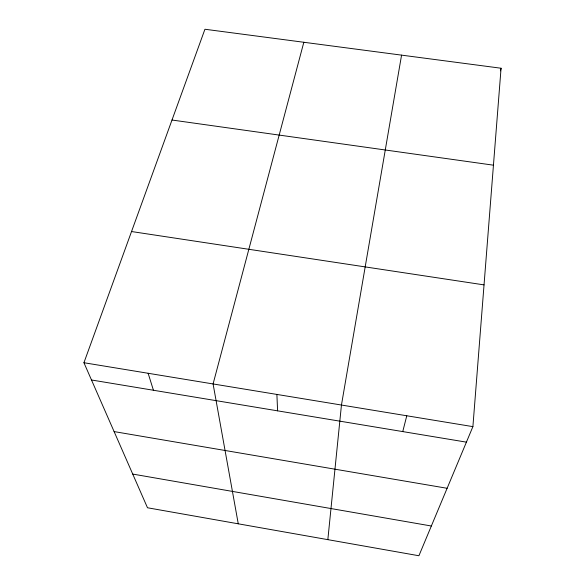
<?xml version="1.0" encoding="UTF-8"?>
<svg xmlns="http://www.w3.org/2000/svg" width="585" height="585" viewBox="0 0 585 585"><rect width="100%" height="100%" fill="white"/><g stroke="black" fill="none" stroke-linecap="round" stroke-linejoin="round"><path stroke-width="0.88" d="M472.899 426.633L501.067 68.233L204.933 29.25L83.933 362.729L147.493 507.765L418.911 555.75L472.899 426.633L83.933 362.729M327.841 539.648L341.45 405.039L401.566 55.136M402.751 431.591L406.78 415.767M500.38 70.851L501.067 68.233M303.827 42.266L213.086 383.943L238.263 523.809M171.997 120.027L493.447 165.182M131.537 231.536L484.036 284.888M91.501 379.987L466.413 442.143M114.112 431.591L447.123 488.285M132.729 474.069L431.35 526.003M148.122 373.274L153.431 390.253M276.888 394.429L277.604 410.846"/></g></svg>
